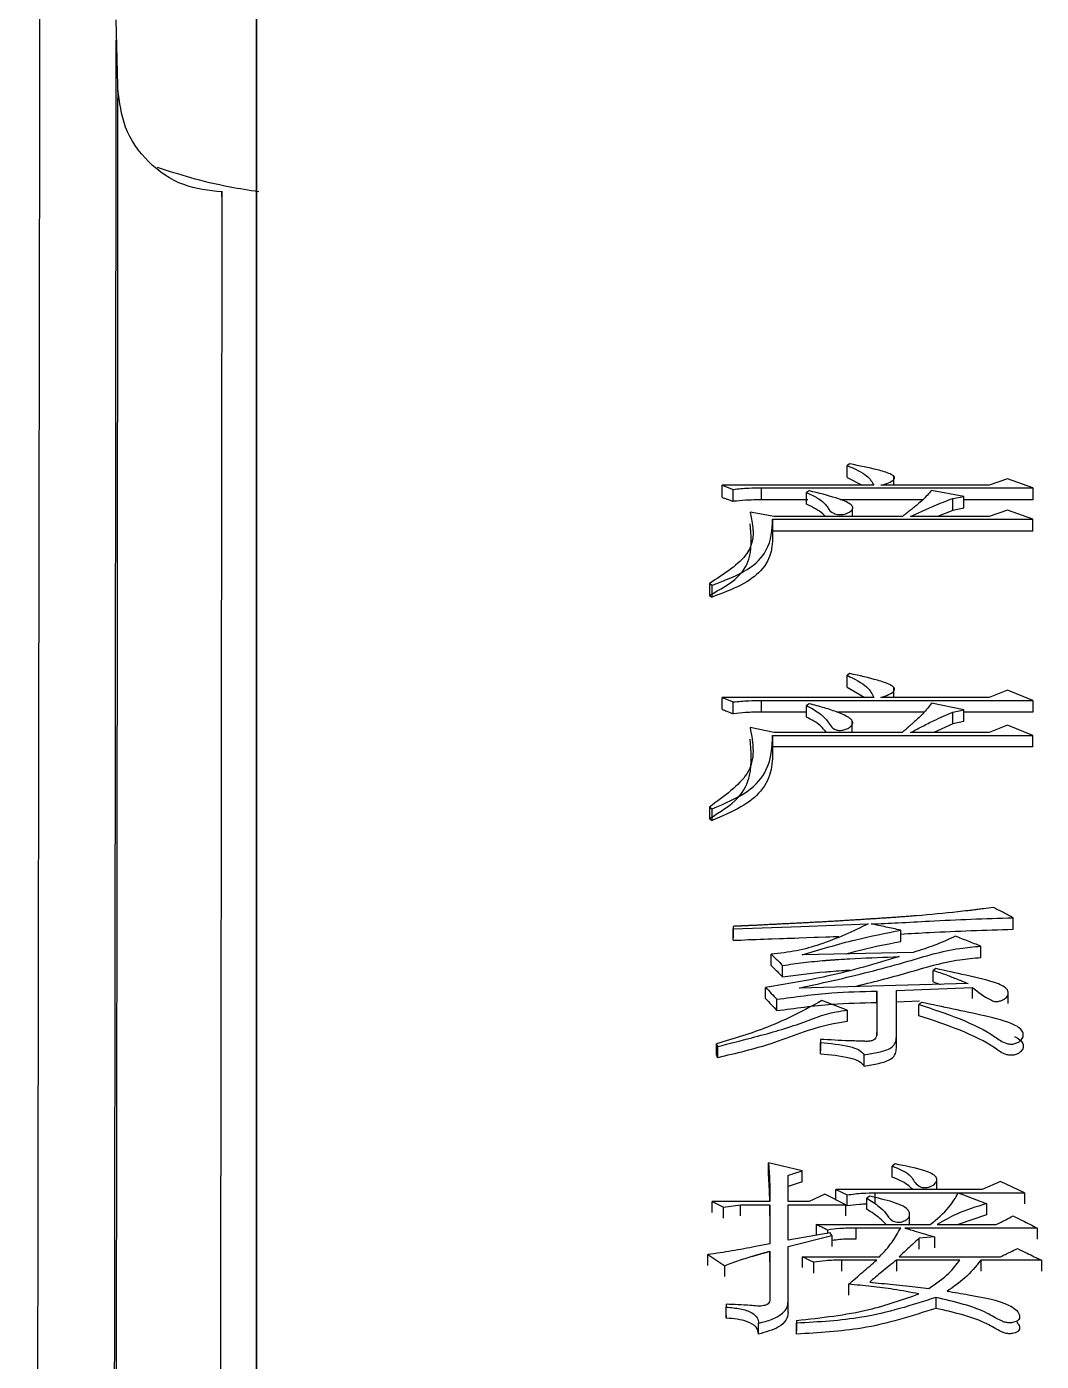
# Model space of a CAD drawing. Header units: millimetres. Extents: x 2063 to 4500, y 825 to 2548.
# Drawn here: x 2671.84 to 2679.64, y 2309.66 to 2319.92 of the extents above; entities that cross this region are included whole.
import ezdxf

# ---------------------------------------------------------------- set-up
doc = ezdxf.new("R2010")
doc.units = ezdxf.units.MM

msp = doc.modelspace()

# ---------------------------------------------------------------- linework, layer by layer
at = {"color": 7, "linetype": 'Continuous', "lineweight": 25}
for p, q in [((2672.54, 2319.367), (2672.525, 2319.973)), ((2678.168, 2316.558), (2678.147, 2316.547)), ((2678.147, 2316.454), (2678.147, 2316.547)), ((2678.147, 2316.454), (2678.261, 2316.394)), ((2678.505, 2316.394), (2678.505, 2316.464)), ((2679.38, 2316.444), (2679.239, 2316.394)), ((2679.575, 2316.374), (2679.38, 2316.444)), ((2677.184, 2316.302), (2677.184, 2316.394)), ((2677.184, 2316.394), (2677.271, 2316.363)), ((2678.352, 2316.394), (2677.184, 2316.394)), ((2677.271, 2316.271), (2677.271, 2316.363)), ((2677.487, 2316.282), (2677.487, 2316.374)), ((2677.487, 2316.374), (2679.575, 2316.374)), ((2677.833, 2316.248), (2677.833, 2316.34)), ((2679.239, 2316.394), (2678.406, 2316.394)), ((2679.045, 2316.309), (2678.796, 2316.355)), ((2678.958, 2316.293), (2679.045, 2316.309)), ((2679.045, 2316.217), (2679.045, 2316.309)), ((2679.575, 2316.374), (2679.575, 2316.282)), ((2677.844, 2316.282), (2677.487, 2316.282)), ((2678.728, 2316.282), (2678.094, 2316.282)), ((2678.187, 2316.226), (2678.187, 2316.231)), ((2678.187, 2316.153), (2678.187, 2316.212)), ((2678.958, 2316.201), (2678.958, 2316.293)), ((2679.045, 2316.217), (2678.958, 2316.201)), ((2679.575, 2316.282), (2679.045, 2316.282)), ((2679.38, 2316.204), (2679.239, 2316.153)), ((2679.575, 2316.133), (2679.38, 2316.204)), ((2677.584, 2316.153), (2677.4, 2316.188)), ((2677.573, 2316.133), (2677.573, 2316.042)), ((2677.573, 2316.133), (2679.575, 2316.133)), ((2678.569, 2316.153), (2677.584, 2316.153)), ((2679.239, 2316.153), (2678.634, 2316.153)), ((2678.958, 2316.201), (2678.84, 2316.153)), ((2679.575, 2316.042), (2679.575, 2316.133)), ((2679.575, 2316.042), (2677.573, 2316.042)), ((2677.087, 2315.638), (2677.087, 2315.547)), ((2677.087, 2315.638), (2677.108, 2315.626)), ((2677.108, 2315.535), (2677.108, 2315.626)), ((2677.087, 2315.547), (2677.108, 2315.535)), ((2678.168, 2314.946), (2678.147, 2314.933)), ((2678.147, 2314.843), (2678.147, 2314.933)), ((2678.147, 2314.843), (2678.283, 2314.762)), ((2678.505, 2314.762), (2678.505, 2314.84)), ((2679.38, 2314.818), (2679.239, 2314.762)), ((2679.575, 2314.74), (2679.38, 2314.818)), ((2677.184, 2314.672), (2677.184, 2314.762)), ((2677.184, 2314.762), (2677.271, 2314.728)), ((2678.352, 2314.762), (2677.184, 2314.762)), ((2677.271, 2314.638), (2677.271, 2314.728)), ((2677.487, 2314.651), (2677.487, 2314.74)), ((2677.487, 2314.74), (2679.575, 2314.74)), ((2677.855, 2314.715), (2677.833, 2314.702)), ((2679.239, 2314.762), (2678.406, 2314.762)), ((2679.045, 2314.667), (2678.796, 2314.719)), ((2678.958, 2314.65), (2679.045, 2314.667)), ((2679.045, 2314.577), (2679.045, 2314.667)), ((2679.575, 2314.74), (2679.575, 2314.651)), ((2677.833, 2314.651), (2677.487, 2314.651)), ((2678.739, 2314.651), (2678.066, 2314.651)), ((2678.186, 2314.493), (2678.186, 2314.584)), ((2678.958, 2314.56), (2678.812, 2314.493)), ((2678.958, 2314.56), (2678.958, 2314.65)), ((2679.045, 2314.577), (2678.958, 2314.56)), ((2679.575, 2314.651), (2679.045, 2314.651)), ((2677.584, 2314.493), (2677.4, 2314.532)), ((2677.573, 2314.471), (2677.573, 2314.382)), ((2677.573, 2314.471), (2679.575, 2314.471)), ((2678.569, 2314.493), (2677.584, 2314.493)), ((2679.239, 2314.493), (2678.634, 2314.493)), ((2679.38, 2314.55), (2679.239, 2314.493)), ((2679.575, 2314.471), (2679.38, 2314.55)), ((2679.575, 2314.382), (2679.575, 2314.471)), ((2679.575, 2314.382), (2677.573, 2314.382)), ((2677.087, 2313.92), (2677.087, 2313.832)), ((2677.087, 2313.92), (2677.108, 2313.907)), ((2677.108, 2313.818), (2677.108, 2313.907)), ((2677.087, 2313.832), (2677.108, 2313.818)), ((2679.423, 2312.981), (2679.423, 2313.069)), ((2677.271, 2313.003), (2677.271, 2312.915)), ((2677.271, 2312.896), (2677.271, 2312.984)), ((2678.558, 2312.887), (2678.558, 2312.974)), ((2677.271, 2312.896), (2677.271, 2312.915)), ((2679.174, 2312.763), (2679.174, 2312.851)), ((2677.563, 2312.701), (2677.563, 2312.789)), ((2678.655, 2312.803), (2677.801, 2312.784)), ((2677.649, 2312.615), (2677.649, 2312.703)), ((2678.807, 2312.577), (2678.807, 2312.664)), ((2677.519, 2312.447), (2677.519, 2312.534)), ((2678.525, 2312.51), (2679.11, 2312.534)), ((2678.525, 2312.153), (2678.525, 2312.51)), ((2678.807, 2312.577), (2678.865, 2312.557)), ((2677.606, 2312.355), (2677.606, 2312.442)), ((2678.147, 2312.359), (2677.952, 2312.432)), ((2678.374, 2312.505), (2678.374, 2312.207)), ((2678.374, 2312.418), (2678.374, 2312.164)), ((2678.525, 2312.423), (2678.703, 2312.43)), ((2678.72, 2312.418), (2678.698, 2312.403)), ((2679.385, 2312.484), (2679.385, 2312.498)), ((2679.385, 2312.411), (2679.385, 2312.481)), ((2678.147, 2312.359), (2678.147, 2312.272)), ((2678.698, 2312.316), (2678.698, 2312.403)), ((2677.141, 2312.013), (2677.141, 2312.099)), ((2677.941, 2312.134), (2677.941, 2312.047)), ((2677.941, 2312.023), (2677.941, 2312.109)), ((2678.525, 2312.067), (2678.525, 2312.153)), ((2677.941, 2312.023), (2677.941, 2312.047)), ((2678.277, 2311.929), (2678.277, 2312.015)), ((2677.801, 2311.124), (2677.541, 2311.186)), ((2677.541, 2311.101), (2677.541, 2311.186)), ((2678.515, 2311.176), (2678.493, 2311.16)), ((2677.692, 2310.887), (2677.692, 2311.088)), ((2677.801, 2311.039), (2677.801, 2311.124)), ((2678.493, 2311.075), (2678.493, 2311.16)), ((2677.801, 2311.039), (2677.692, 2311.003)), ((2678.06, 2310.899), (2678.06, 2310.98)), ((2678.06, 2310.98), (2678.147, 2310.938)), ((2679.185, 2310.98), (2678.06, 2310.98)), ((2678.836, 2310.98), (2678.836, 2311.062)), ((2679.326, 2311.042), (2679.185, 2310.98)), ((2679.51, 2310.954), (2679.326, 2311.042)), ((2677.108, 2310.887), (2677.195, 2310.845)), ((2677.552, 2310.887), (2677.108, 2310.887)), ((2677.855, 2310.887), (2677.692, 2310.887)), ((2677.974, 2310.944), (2677.855, 2310.887)), ((2678.136, 2310.861), (2677.974, 2310.944)), ((2678.147, 2310.854), (2678.147, 2310.938)), ((2678.298, 2310.828), (2678.298, 2310.913)), ((2678.363, 2310.869), (2678.363, 2310.954)), ((2678.363, 2310.954), (2679.51, 2310.954)), ((2679.218, 2310.871), (2679.218, 2310.786)), ((2679.51, 2310.954), (2679.51, 2310.869)), ((2677.195, 2310.845), (2677.325, 2310.861)), ((2677.195, 2310.76), (2677.195, 2310.845)), ((2677.325, 2310.861), (2677.552, 2310.861)), ((2677.325, 2310.776), (2677.325, 2310.861)), ((2677.552, 2310.861), (2677.552, 2310.563)), ((2677.552, 2310.776), (2677.552, 2310.861)), ((2677.692, 2310.861), (2678.136, 2310.861)), ((2677.692, 2310.589), (2677.692, 2310.861)), ((2678.136, 2310.776), (2678.136, 2310.861)), ((2678.625, 2310.717), (2678.625, 2310.802)), ((2679.218, 2310.786), (2679, 2310.71)), ((2677.909, 2310.71), (2678.785, 2310.71)), ((2677.909, 2310.71), (2677.909, 2310.628)), ((2677.995, 2310.668), (2677.995, 2310.643)), ((2678.558, 2310.683), (2678.212, 2310.683)), ((2678.212, 2310.683), (2678.212, 2310.599)), ((2679.607, 2310.683), (2678.59, 2310.683)), ((2678.839, 2310.71), (2679.293, 2310.71)), ((2679.607, 2310.683), (2679.607, 2310.599)), ((2678.017, 2310.647), (2677.692, 2310.589)), ((2677.692, 2310.542), (2678.028, 2310.626)), ((2678.028, 2310.626), (2678.017, 2310.647)), ((2678.028, 2310.626), (2678.028, 2310.542)), ((2678.699, 2310.521), (2678.699, 2310.605)), ((2678.817, 2310.615), (2678.817, 2310.531)), ((2677.076, 2310.479), (2677.206, 2310.394)), ((2677.076, 2310.395), (2677.076, 2310.479)), ((2677.552, 2310.505), (2677.552, 2310.145)), ((2677.552, 2310.421), (2677.552, 2310.505)), ((2677.692, 2310.118), (2677.692, 2310.542)), ((2677.801, 2310.463), (2678.396, 2310.463)), ((2677.801, 2310.463), (2677.801, 2310.379)), ((2678.547, 2310.463), (2679.326, 2310.463)), ((2677.206, 2310.31), (2677.206, 2310.394)), ((2677.887, 2310.421), (2677.887, 2310.337)), ((2678.374, 2310.437), (2678.104, 2310.437)), ((2678.104, 2310.437), (2678.104, 2310.352)), ((2679.012, 2310.437), (2678.525, 2310.437)), ((2678.525, 2310.437), (2678.525, 2310.352)), ((2679.64, 2310.437), (2679.174, 2310.437)), ((2679.174, 2310.437), (2679.174, 2310.352)), ((2679.64, 2310.437), (2679.64, 2310.352)), ((2678.158, 2310.251), (2678.158, 2310.167)), ((2678.828, 2310.15), (2678.828, 2310.066)), ((2677.217, 2310.097), (2677.217, 2310.075)), ((2677.217, 2310.097), (2677.217, 2310.075)), ((2677.217, 2309.992), (2677.217, 2310.075)), ((2677.692, 2310.034), (2677.692, 2310.118)), ((2677.465, 2309.868), (2677.465, 2309.952)), ((2677.757, 2309.973), (2677.757, 2309.952)), ((2677.757, 2309.973), (2677.757, 2309.89)), ((2677.757, 2309.868), (2677.757, 2309.952))]:
    msp.add_line(p, q, dxfattribs=at)
at = {"color": 7, "linetype": 'Continuous', "lineweight": 25, "flags": 128}
for points in [[(2677.855, 2316.351), (2677.849, 2316.348), (2677.841, 2316.344), (2677.833, 2316.34)], [(2677.833, 2314.612), (2677.833, 2314.645), (2677.833, 2314.673), (2677.833, 2314.702)], [(2677.271, 2312.984), (2677.79, 2313.003), (2678.309, 2313.022)], [(2677.271, 2312.896), (2677.33, 2312.898), (2677.36, 2312.899), (2677.389, 2312.901), (2677.419, 2312.902), (2677.448, 2312.903), (2677.478, 2312.904), (2677.508, 2312.905), (2677.537, 2312.906), (2677.567, 2312.907), (2677.626, 2312.909), (2677.656, 2312.91), (2677.686, 2312.911), (2677.715, 2312.912), (2677.745, 2312.913), (2677.774, 2312.915), (2677.893, 2312.919), (2677.923, 2312.92), (2677.982, 2312.922), (2678.012, 2312.923), (2678.041, 2312.924), (2678.071, 2312.925), (2678.083, 2312.926)], [(2678.828, 2312.679), (2678.817, 2312.671), (2678.807, 2312.664)], [(2679.077, 2312.563), (2678.428, 2312.546), (2677.779, 2312.529)], [(2678.374, 2312.418), (2678.374, 2312.447), (2678.374, 2312.476), (2678.374, 2312.505)], [(2677.152, 2311.993), (2677.152, 2312.029), (2677.152, 2312.054), (2677.152, 2312.079)], [(2677.108, 2310.802), (2677.108, 2310.823), (2677.108, 2310.844), (2677.108, 2310.887)], [(2678.32, 2310.928), (2678.309, 2310.92), (2678.298, 2310.913)], [(2678.817, 2310.615), (2678.758, 2310.61), (2678.699, 2310.605)]]:
    msp.add_lwpolyline(points, dxfattribs=at)
at = {"color": 7, "linetype": 'Continuous', "lineweight": 25}
for points, knots in [([(2673.605, 2321.538), (2673.605, 2321.434), (2673.605, 2320.913), (2673.605, 2319.546), (2673.605, 2317.386), (2673.605, 2314.768), (2673.605, 2312.306), (2673.605, 2308.798), (2673.605, 2305.655), (2673.605, 2301.34), (2673.606, 2296.653), (2673.606, 2291.52), (2673.606, 2286.097), (2673.606, 2281.538), (2673.606, 2275.616), (2673.606, 2270.71), (2673.606, 2264.031), (2673.606, 2259.738), (2673.606, 2256.737)], [0, 0, 0, 0, 0.020124, 0.100733, 0.181328, 0.221587, 0.302184, 0.342442, 0.423039, 0.463298, 0.543894, 0.624491, 0.664749, 0.745346, 0.785604, 0.8662, 0.906458, 1, 1, 1, 1]), ([(2673.606, 2290.448), (2673.606, 2291.633), (2673.606, 2293.886), (2673.606, 2297.927), (2673.605, 2301.634), (2673.605, 2305.869), (2673.605, 2308.943), (2673.605, 2312.355), (2673.605, 2315.332), (2673.605, 2317.676), (2673.605, 2319.616), (2673.605, 2320.35), (2673.605, 2320.847)], [0, 0, 0, 0, 0.072858, 0.13859, 0.270184, 0.335916, 0.467513, 0.533245, 0.664841, 0.796434, 0.862166, 1, 1, 1, 1]), ([(2671.936, 2320.59), (2671.937, 2320.618), (2671.937, 2320.707), (2671.936, 2319.72), (2671.933, 2317.708), (2671.928, 2314.645), (2671.923, 2311.257), (2671.918, 2307.919), (2671.913, 2304.85), (2671.907, 2301.206), (2671.901, 2296.935), (2671.894, 2292.29), (2671.886, 2287.343), (2671.878, 2282.173), (2671.869, 2276.488), (2671.859, 2270.291), (2671.848, 2263.607), (2671.841, 2258.917), (2671.837, 2256.523)], [0, 0, 0, 0, 0.039342, 0.122943, 0.206183, 0.289063, 0.371582, 0.416612, 0.465601, 0.518547, 0.575452, 0.636313, 0.690059, 0.746552, 0.805793, 0.867782, 0.932518, 1, 1, 1, 1]), ([(2672.442, 2256.387), (2672.446, 2259.686), (2672.455, 2266.285), (2672.468, 2275.715), (2672.48, 2284.595), (2672.491, 2292.753), (2672.501, 2300.053), (2672.509, 2306.371), (2672.516, 2311.593), (2672.521, 2315.65), (2672.524, 2318.398), (2672.526, 2319.844), (2672.525, 2319.821), (2672.525, 2319.812)], [0, 0, 0, 0, 0.094309, 0.188619, 0.282928, 0.377238, 0.471547, 0.565857, 0.660166, 0.754475, 0.848785, 0.943094, 1, 1, 1, 1]), ([(2673.337, 2318.65), (2673.237, 2318.661), (2673.03, 2318.684), (2672.762, 2318.867), (2672.576, 2319.134), (2672.551, 2319.34), (2672.539, 2319.439)], [0, 0, 0, 0, 0.2413, 0.50044, 0.759328, 1, 1, 1, 1]), ([(2672.456, 2256.338), (2672.459, 2258.724), (2672.466, 2263.431), (2672.475, 2270.18), (2672.483, 2276.522), (2672.491, 2282.418), (2672.499, 2287.848), (2672.507, 2293.581), (2672.514, 2299.35), (2672.521, 2304.83), (2672.527, 2309.297), (2672.532, 2312.82), (2672.535, 2315.482), (2672.537, 2317.385), (2672.538, 2318.604), (2672.539, 2319.321), (2672.539, 2319.352), (2672.539, 2319.367)], [0, 0, 0, 0, 0.06854, 0.13522, 0.200041, 0.263001, 0.324101, 0.38334, 0.468684, 0.549845, 0.626823, 0.699617, 0.768227, 0.832652, 0.892892, 0.948946, 1, 1, 1, 1]), ([(2673.621, 2318.65), (2673.546, 2318.662), (2673.225, 2318.713), (2673.008, 2318.784), (2672.842, 2318.838)], [0, 0, 0, 0, 0.233143, 1, 1, 1, 1]), ([(2673.337, 2318.613), (2673.337, 2318.625), (2673.337, 2318.737), (2673.337, 2318.384), (2673.337, 2317.814), (2673.336, 2317.268), (2673.335, 2316.594), (2673.334, 2315.785), (2673.333, 2314.846), (2673.332, 2313.774), (2673.33, 2312.064), (2673.326, 2309.378), (2673.321, 2305.229), (2673.315, 2300.012), (2673.307, 2294.405), (2673.3, 2288.728), (2673.292, 2283.261), (2673.284, 2277.248), (2673.275, 2270.701), (2673.265, 2263.658), (2673.258, 2258.715), (2673.255, 2256.201)], [0, 0, 0, 0, 0.008365, 0.077995, 0.107986, 0.138061, 0.168221, 0.198465, 0.228793, 0.259205, 0.289702, 0.358895, 0.433683, 0.514064, 0.600037, 0.66048, 0.723411, 0.788828, 0.856732, 0.927123, 1, 1, 1, 1]), ([(2678.147, 2316.547), (2678.204, 2316.521), (2678.305, 2316.477), (2678.338, 2316.419), (2678.352, 2316.394)], [0, 0, 0, 0, 0.565391, 1, 1, 1, 1]), ([(2678.406, 2316.394), (2678.427, 2316.4), (2678.466, 2316.412), (2678.503, 2316.432), (2678.512, 2316.45), (2678.507, 2316.465), (2678.465, 2316.489), (2678.351, 2316.523), (2678.241, 2316.544), (2678.168, 2316.558)], [0, 0, 0, 0, 0.120783, 0.237942, 0.284243, 0.33082, 0.424981, 0.62081, 1, 1, 1, 1]), ([(2677.271, 2316.363), (2677.31, 2316.367), (2677.381, 2316.374), (2677.455, 2316.374), (2677.487, 2316.374)], [0, 0, 0, 0, 0.558835, 1, 1, 1, 1]), ([(2677.833, 2316.34), (2677.862, 2316.326), (2677.926, 2316.295), (2677.995, 2316.24), (2678.009, 2316.191), (2678.061, 2316.172), (2678.083, 2316.169), (2678.106, 2316.168), (2678.129, 2316.172), (2678.155, 2316.182), (2678.176, 2316.197), (2678.192, 2316.215), (2678.188, 2316.235), (2678.151, 2316.265), (2678.037, 2316.307), (2677.927, 2316.334), (2677.855, 2316.351), (2677.855, 2316.351)], [0, 0, 0, 0, 0.117809, 0.254848, 0.391031, 0.410857, 0.430654, 0.450876, 0.468611, 0.491916, 0.540003, 0.576761, 0.613939, 0.66464, 0.78945, 0.997759, 1, 1, 1, 1]), ([(2678.796, 2316.355), (2678.775, 2316.331), (2678.743, 2316.294), (2678.699, 2316.257), (2678.682, 2316.242), (2678.675, 2316.236), (2678.667, 2316.231), (2678.661, 2316.225), (2678.657, 2316.222), (2678.653, 2316.219), (2678.649, 2316.216), (2678.646, 2316.213), (2678.642, 2316.21), (2678.637, 2316.206), (2678.634, 2316.204), (2678.63, 2316.201), (2678.626, 2316.198), (2678.623, 2316.195), (2678.618, 2316.191), (2678.614, 2316.188), (2678.61, 2316.185), (2678.606, 2316.182), (2678.602, 2316.179), (2678.598, 2316.176), (2678.595, 2316.173), (2678.59, 2316.169), (2678.586, 2316.166), (2678.581, 2316.163), (2678.578, 2316.16), (2678.573, 2316.156), (2678.57, 2316.154), (2678.569, 2316.153)], [0, 0, 0, 0, 0.353012, 0.528911, 0.550896, 0.572881, 0.61685, 0.638835, 0.649827, 0.671812, 0.682805, 0.693797, 0.715782, 0.726774, 0.748759, 0.759751, 0.770744, 0.792728, 0.803721, 0.825705, 0.836698, 0.858683, 0.869675, 0.880667, 0.902652, 0.913644, 0.935629, 0.946622, 0.968606, 0.979599, 1, 1, 1, 1]), ([(2677.184, 2316.302), (2677.196, 2316.297), (2677.217, 2316.29), (2677.246, 2316.28), (2677.262, 2316.274), (2677.271, 2316.271)], [0, 0, 0, 0, 0.4286101, 0.7143044, 1, 1, 1, 1]), ([(2677.487, 2316.282), (2677.446, 2316.282), (2677.373, 2316.281), (2677.302, 2316.274), (2677.271, 2316.271)], [0, 0, 0, 0, 0.561086, 1, 1, 1, 1]), ([(2677.979, 2316.153), (2677.976, 2316.157), (2677.95, 2316.188), (2677.894, 2316.22), (2677.84, 2316.245), (2677.833, 2316.248)], [0, 0, 0, 0, 0.110635, 0.886447, 1, 1, 1, 1]), ([(2678.634, 2316.153), (2678.663, 2316.167), (2678.723, 2316.195), (2678.829, 2316.243), (2678.91, 2316.275), (2678.958, 2316.293)], [0, 0, 0, 0, 0.28957, 0.579171, 1, 1, 1, 1]), ([(2677.4, 2316.188), (2677.423, 2316.079), (2677.464, 2315.883), (2677.202, 2315.713), (2677.087, 2315.638)], [0, 0, 0, 0, 0.55707, 1, 1, 1, 1]), ([(2677.108, 2315.626), (2677.207, 2315.664), (2677.401, 2315.738), (2677.564, 2315.921), (2677.57, 2316.053), (2677.573, 2316.133)], [0, 0, 0, 0, 0.287817, 0.565935, 1, 1, 1, 1]), ([(2677.087, 2315.547), (2677.168, 2315.593), (2677.33, 2315.683), (2677.422, 2315.878), (2677.408, 2316.014), (2677.4, 2316.097)], [0, 0, 0, 0, 0.284866, 0.563033, 1, 1, 1, 1]), ([(2677.573, 2316.042), (2677.573, 2315.937), (2677.572, 2315.79), (2677.339, 2315.622), (2677.186, 2315.564), (2677.108, 2315.535)], [0, 0, 0, 0, 0.551532, 0.772844, 1, 1, 1, 1]), ([(2678.147, 2314.933), (2678.204, 2314.905), (2678.305, 2314.855), (2678.338, 2314.79), (2678.352, 2314.762)], [0, 0, 0, 0, 0.565391, 1, 1, 1, 1]), ([(2678.406, 2314.762), (2678.427, 2314.769), (2678.466, 2314.783), (2678.503, 2314.805), (2678.512, 2314.824), (2678.507, 2314.842), (2678.465, 2314.869), (2678.351, 2314.906), (2678.241, 2314.93), (2678.168, 2314.946)], [0, 0, 0, 0, 0.120818, 0.238007, 0.284295, 0.33086, 0.424999, 0.620775, 1, 1, 1, 1]), ([(2677.184, 2314.672), (2677.196, 2314.667), (2677.217, 2314.659), (2677.246, 2314.648), (2677.262, 2314.641), (2677.271, 2314.638)], [0, 0, 0, 0, 0.42861, 0.714304, 1, 1, 1, 1]), ([(2677.271, 2314.728), (2677.31, 2314.732), (2677.381, 2314.739), (2677.455, 2314.74), (2677.487, 2314.74)], [0, 0, 0, 0, 0.558835, 1, 1, 1, 1]), ([(2677.833, 2314.702), (2677.872, 2314.68), (2677.941, 2314.642), (2677.996, 2314.583), (2678.019, 2314.54), (2678.048, 2314.519), (2678.068, 2314.512), (2678.082, 2314.509), (2678.098, 2314.509), (2678.119, 2314.513), (2678.148, 2314.522), (2678.176, 2314.539), (2678.19, 2314.561), (2678.19, 2314.583), (2678.155, 2314.614), (2678.08, 2314.648), (2677.972, 2314.684), (2677.894, 2314.704), (2677.855, 2314.715)], [0, 0, 0, 0, 0.156027, 0.282026, 0.363634, 0.404884, 0.41922, 0.430594, 0.442017, 0.458331, 0.488158, 0.530974, 0.573109, 0.616801, 0.655305, 0.770242, 0.882988, 1, 1, 1, 1]), ([(2678.796, 2314.719), (2678.775, 2314.691), (2678.743, 2314.65), (2678.699, 2314.609), (2678.682, 2314.593), (2678.675, 2314.586), (2678.667, 2314.58), (2678.661, 2314.574), (2678.657, 2314.57), (2678.653, 2314.567), (2678.649, 2314.563), (2678.646, 2314.56), (2678.642, 2314.557), (2678.637, 2314.553), (2678.634, 2314.55), (2678.63, 2314.546), (2678.626, 2314.543), (2678.623, 2314.54), (2678.618, 2314.536), (2678.614, 2314.533), (2678.61, 2314.528), (2678.606, 2314.525), (2678.602, 2314.522), (2678.598, 2314.519), (2678.595, 2314.516), (2678.59, 2314.511), (2678.586, 2314.508), (2678.581, 2314.504), (2678.578, 2314.501), (2678.573, 2314.497), (2678.57, 2314.495), (2678.569, 2314.493)], [0, 0, 0, 0, 0.353012, 0.528911, 0.550896, 0.572881, 0.61685, 0.638835, 0.649827, 0.671812, 0.682805, 0.693797, 0.715782, 0.726774, 0.748759, 0.759751, 0.770744, 0.792728, 0.803721, 0.825706, 0.836698, 0.858683, 0.869675, 0.880667, 0.902652, 0.913645, 0.935629, 0.946622, 0.968606, 0.979599, 1, 1, 1, 1]), ([(2677.487, 2314.651), (2677.446, 2314.65), (2677.373, 2314.649), (2677.302, 2314.641), (2677.271, 2314.638)], [0, 0, 0, 0, 0.5610854, 1, 1, 1, 1]), ([(2677.987, 2314.493), (2677.973, 2314.511), (2677.94, 2314.555), (2677.873, 2314.591), (2677.833, 2314.612)], [0, 0, 0, 0, 0.408631, 1, 1, 1, 1]), ([(2678.634, 2314.493), (2678.664, 2314.509), (2678.723, 2314.54), (2678.829, 2314.594), (2678.91, 2314.629), (2678.958, 2314.65)], [0, 0, 0, 0, 0.28957, 0.579171, 1, 1, 1, 1]), ([(2677.4, 2314.532), (2677.423, 2314.411), (2677.464, 2314.192), (2677.202, 2314.004), (2677.087, 2313.92)], [0, 0, 0, 0, 0.55707, 1, 1, 1, 1]), ([(2677.108, 2313.907), (2677.207, 2313.949), (2677.401, 2314.031), (2677.564, 2314.234), (2677.57, 2314.382), (2677.573, 2314.471)], [0, 0, 0, 0, 0.287817, 0.565935, 1, 1, 1, 1]), ([(2677.087, 2313.832), (2677.168, 2313.882), (2677.33, 2313.982), (2677.422, 2314.199), (2677.408, 2314.35), (2677.4, 2314.443)], [0, 0, 0, 0, 0.284866, 0.563033, 1, 1, 1, 1]), ([(2677.573, 2314.382), (2677.573, 2314.265), (2677.572, 2314.102), (2677.339, 2313.915), (2677.186, 2313.851), (2677.108, 2313.818)], [0, 0, 0, 0, 0.551532, 0.772844, 1, 1, 1, 1]), ([(2679.272, 2313.149), (2679.246, 2313.145), (2679.207, 2313.14), (2679.161, 2313.134), (2679.129, 2313.13), (2679.103, 2313.127), (2679.057, 2313.121), (2678.919, 2313.105), (2678.773, 2313.092), (2678.64, 2313.081), (2678.6, 2313.078), (2678.567, 2313.076), (2678.533, 2313.073), (2678.507, 2313.071), (2678.473, 2313.069), (2678.447, 2313.067), (2678.413, 2313.065), (2678.387, 2313.063), (2678.353, 2313.061), (2678.32, 2313.059), (2678.286, 2313.057), (2678.253, 2313.054), (2678.226, 2313.053), (2678.193, 2313.051), (2678.166, 2313.049), (2678.133, 2313.047), (2678.099, 2313.045), (2678.066, 2313.043), (2678.032, 2313.041), (2678.005, 2313.04), (2677.972, 2313.038), (2677.945, 2313.036), (2677.912, 2313.035), (2677.878, 2313.033), (2677.845, 2313.031), (2677.811, 2313.029), (2677.784, 2313.028), (2677.751, 2313.026), (2677.724, 2313.025), (2677.69, 2313.023), (2677.664, 2313.022), (2677.64, 2313.021), (2677.623, 2313.02), (2677.607, 2313.019), (2677.59, 2313.018), (2677.573, 2313.017), (2677.56, 2313.017), (2677.543, 2313.016), (2677.529, 2313.015), (2677.513, 2313.014), (2677.496, 2313.013), (2677.479, 2313.013), (2677.462, 2313.012), (2677.449, 2313.011), (2677.432, 2313.01), (2677.419, 2313.01), (2677.405, 2313.009), (2677.395, 2313.009), (2677.385, 2313.008), (2677.377, 2313.008), (2677.368, 2313.007), (2677.36, 2313.007), (2677.352, 2313.007), (2677.343, 2313.006), (2677.337, 2313.006), (2677.328, 2313.005), (2677.321, 2313.005), (2677.313, 2313.005), (2677.305, 2313.004), (2677.296, 2313.004), (2677.288, 2313.004), (2677.28, 2313.003), (2677.274, 2313.003), (2677.271, 2313.003)], [0, 0, 0, 0, 0.039919, 0.059879, 0.069858, 0.089818, 0.099798, 0.139719, 0.299508, 0.319468, 0.339427, 0.359387, 0.369367, 0.389326, 0.399306, 0.419265, 0.429245, 0.449205, 0.459184, 0.479144, 0.499103, 0.509083, 0.529043, 0.539022, 0.558982, 0.568962, 0.588921, 0.608881, 0.61886, 0.63882, 0.648799, 0.668759, 0.678739, 0.698698, 0.718658, 0.728637, 0.748597, 0.758577, 0.778536, 0.788516, 0.808475, 0.818455, 0.823445, 0.833425, 0.843404, 0.848394, 0.858374, 0.863364, 0.873344, 0.878333, 0.888313, 0.898293, 0.903283, 0.913263, 0.918252, 0.928232, 0.933222, 0.938212, 0.943202, 0.948192, 0.950687, 0.955676, 0.960666, 0.963161, 0.968151, 0.970646, 0.975636, 0.978131, 0.983121, 0.988111, 0.990605, 0.995303, 1, 1, 1, 1]), ([(2679.423, 2313.069), (2679.398, 2313.082), (2679.348, 2313.109), (2679.297, 2313.135), (2679.272, 2313.149)], [0, 0, 0, 0, 0.5, 1, 1, 1, 1]), ([(2678.309, 2313.022), (2678.19, 2312.965), (2678.023, 2312.886), (2677.761, 2312.811), (2677.629, 2312.796), (2677.563, 2312.789)], [0, 0, 0, 0, 0.552374, 0.77511, 1, 1, 1, 1]), ([(2678.331, 2313.022), (2678.4, 2313.024), (2678.55, 2313.03), (2678.912, 2313.053), (2679.208, 2313.062), (2679.423, 2313.069)], [0, 0, 0, 0, 0.189811, 0.410522, 1, 1, 1, 1]), ([(2678.558, 2312.974), (2678.52, 2312.982), (2678.444, 2312.998), (2678.369, 2313.014), (2678.331, 2313.022)], [0, 0, 0, 0, 0.5, 1, 1, 1, 1]), ([(2677.271, 2313.003), (2677.271, 2313.001), (2677.271, 2312.997), (2677.271, 2312.992), (2677.271, 2312.988), (2677.271, 2312.985), (2677.271, 2312.984)], [0, 0, 0, 0, 0.34, 0.56, 0.78, 1, 1, 1, 1]), ([(2677.801, 2312.784), (2677.936, 2312.825), (2678.179, 2312.898), (2678.442, 2312.951), (2678.558, 2312.974)], [0, 0, 0, 0, 0.558985, 1, 1, 1, 1]), ([(2678.558, 2312.944), (2678.631, 2312.948), (2678.919, 2312.965), (2679.208, 2312.974), (2679.423, 2312.981)], [0, 0, 0, 0, 0.25589, 1, 1, 1, 1]), ([(2678.98, 2312.927), (2678.926, 2312.902), (2678.826, 2312.856), (2678.709, 2312.82), (2678.655, 2312.803)], [0, 0, 0, 0, 0.534115, 1, 1, 1, 1]), ([(2679.174, 2312.851), (2679.142, 2312.863), (2679.077, 2312.889), (2679.012, 2312.914), (2678.98, 2312.927)], [0, 0, 0, 0, 0.5, 1, 1, 1, 1]), ([(2677.779, 2312.529), (2677.879, 2312.551), (2678.164, 2312.613), (2678.57, 2312.717), (2678.918, 2312.828), (2679.12, 2312.846), (2679.174, 2312.851)], [0, 0, 0, 0, 0.2109888, 0.6039309, 0.8934821, 1, 1, 1, 1]), ([(2678.139, 2312.792), (2678.164, 2312.799), (2678.297, 2312.837), (2678.441, 2312.864), (2678.558, 2312.887)], [0, 0, 0, 0, 0.187191, 1, 1, 1, 1]), ([(2678.547, 2312.77), (2678.365, 2312.715), (2678.04, 2312.619), (2677.679, 2312.56), (2677.519, 2312.534)], [0, 0, 0, 0, 0.558287, 1, 1, 1, 1]), ([(2677.563, 2312.789), (2677.57, 2312.781), (2677.585, 2312.767), (2677.614, 2312.738), (2677.635, 2312.717), (2677.649, 2312.703)], [0, 0, 0, 0, 0.257188, 0.514375, 1, 1, 1, 1]), ([(2677.649, 2312.703), (2677.703, 2312.71), (2677.784, 2312.722), (2677.895, 2312.734), (2677.954, 2312.739), (2677.989, 2312.742), (2677.997, 2312.743), (2678.006, 2312.743), (2678.015, 2312.744), (2678.025, 2312.745), (2678.036, 2312.745), (2678.046, 2312.746), (2678.055, 2312.747), (2678.067, 2312.748), (2678.104, 2312.75), (2678.251, 2312.759), (2678.406, 2312.765), (2678.533, 2312.769), (2678.547, 2312.77)], [0, 0, 0, 0, 0.185843, 0.278745, 0.371654, 0.383266, 0.394877, 0.400683, 0.412294, 0.423905, 0.435517, 0.447128, 0.458739, 0.464545, 0.487768, 0.580663, 0.952366, 1, 1, 1, 1]), ([(2678.2, 2312.54), (2678.339, 2312.574), (2678.611, 2312.642), (2678.918, 2312.741), (2679.12, 2312.759), (2679.174, 2312.763)], [0, 0, 0, 0, 0.433536, 0.84808, 1, 1, 1, 1]), ([(2677.563, 2312.701), (2677.57, 2312.694), (2677.585, 2312.679), (2677.614, 2312.651), (2677.635, 2312.629), (2677.649, 2312.615)], [0, 0, 0, 0, 0.257457, 0.514914, 1, 1, 1, 1]), ([(2677.649, 2312.615), (2677.758, 2312.63), (2677.881, 2312.646), (2678.035, 2312.658), (2678.083, 2312.662), (2678.125, 2312.664), (2678.146, 2312.666), (2678.16, 2312.666), (2678.167, 2312.667)], [0, 0, 0, 0, 0.640516, 0.720423, 0.880251, 0.920204, 0.960157, 1, 1, 1, 1]), ([(2678.807, 2312.664), (2678.841, 2312.653), (2678.906, 2312.632), (2678.994, 2312.597), (2679.049, 2312.574), (2679.077, 2312.563)], [0, 0, 0, 0, 0.3670274, 0.6834212, 1, 1, 1, 1]), ([(2679.11, 2312.534), (2679.153, 2312.499), (2679.201, 2312.46), (2679.271, 2312.428), (2679.286, 2312.424), (2679.301, 2312.424), (2679.32, 2312.428), (2679.346, 2312.438), (2679.375, 2312.456), (2679.389, 2312.484), (2679.383, 2312.512), (2679.357, 2312.54), (2679.255, 2312.584), (2679.069, 2312.625), (2678.905, 2312.661), (2678.828, 2312.679)], [0, 0, 0, 0, 0.213502, 0.231462, 0.243028, 0.25469, 0.268683, 0.294821, 0.340397, 0.384399, 0.438731, 0.48193, 0.539954, 0.7829, 1, 1, 1, 1]), ([(2679.11, 2312.447), (2679.11, 2312.454), (2679.11, 2312.469), (2679.11, 2312.49), (2679.11, 2312.512), (2679.11, 2312.527), (2679.11, 2312.534)], [0, 0, 0, 0, 0.249999, 0.5, 0.75, 1, 1, 1, 1]), ([(2677.952, 2312.432), (2677.819, 2312.36), (2677.579, 2312.231), (2677.276, 2312.14), (2677.141, 2312.099)], [0, 0, 0, 0, 0.554583, 1, 1, 1, 1]), ([(2677.519, 2312.447), (2677.534, 2312.432), (2677.563, 2312.401), (2677.592, 2312.37), (2677.606, 2312.355)], [0, 0, 0, 0, 0.5, 1, 1, 1, 1]), ([(2677.606, 2312.442), (2677.746, 2312.461), (2677.998, 2312.496), (2678.259, 2312.502), (2678.374, 2312.505)], [0, 0, 0, 0, 0.5575045, 1, 1, 1, 1]), ([(2677.606, 2312.355), (2677.746, 2312.374), (2677.998, 2312.409), (2678.259, 2312.415), (2678.374, 2312.418)], [0, 0, 0, 0, 0.55749, 1, 1, 1, 1]), ([(2678.698, 2312.403), (2678.914, 2312.331), (2679.167, 2312.247), (2679.34, 2312.112), (2679.389, 2312.099), (2679.405, 2312.097), (2679.421, 2312.098), (2679.442, 2312.103), (2679.464, 2312.112), (2679.488, 2312.131), (2679.502, 2312.157), (2679.501, 2312.189), (2679.477, 2312.22), (2679.39, 2312.271), (2679.124, 2312.334), (2678.881, 2312.384), (2678.72, 2312.418)], [0, 0, 0, 0, 0.369973, 0.433396, 0.441379, 0.448953, 0.456564, 0.46449, 0.480827, 0.49655, 0.526966, 0.55702, 0.587567, 0.618801, 0.747888, 1, 1, 1, 1]), ([(2677.152, 2312.079), (2677.239, 2312.102), (2677.453, 2312.156), (2677.761, 2312.24), (2677.98, 2312.336), (2678.118, 2312.355), (2678.147, 2312.359)], [0, 0, 0, 0, 0.257127, 0.627551, 0.922763, 1, 1, 1, 1]), ([(2679.434, 2312.157), (2679.448, 2312.149), (2679.477, 2312.133), (2679.501, 2312.103), (2679.502, 2312.07), (2679.488, 2312.044), (2679.464, 2312.026), (2679.442, 2312.016), (2679.421, 2312.012), (2679.405, 2312.011), (2679.389, 2312.012), (2679.34, 2312.025), (2679.167, 2312.16), (2678.914, 2312.244), (2678.698, 2312.316)], [0, 0, 0, 0, 0.050469, 0.09981, 0.148348, 0.197475, 0.222877, 0.249282, 0.262097, 0.274404, 0.286651, 0.299558, 0.402046, 1, 1, 1, 1]), ([(2678.147, 2312.272), (2678.107, 2312.266), (2677.889, 2312.23), (2677.598, 2312.098), (2677.291, 2312.026), (2677.152, 2311.993)], [0, 0, 0, 0, 0.11022, 0.597884, 1, 1, 1, 1]), ([(2677.141, 2312.099), (2677.142, 2312.098), (2677.144, 2312.093), (2677.148, 2312.087), (2677.15, 2312.082), (2677.152, 2312.079)], [0, 0, 0, 0, 0.253292, 0.626617, 1, 1, 1, 1]), ([(2678.371, 2312.187), (2678.372, 2312.172), (2678.373, 2312.153), (2678.353, 2312.13), (2678.331, 2312.121), (2678.303, 2312.118), (2678.246, 2312.121), (2678.125, 2312.123), (2678.014, 2312.13), (2677.941, 2312.134)], [0, 0, 0, 0, 0.164101, 0.214047, 0.265056, 0.31784, 0.372519, 0.58801, 1, 1, 1, 1]), ([(2677.941, 2312.134), (2677.941, 2312.131), (2677.941, 2312.126), (2677.941, 2312.12), (2677.941, 2312.114), (2677.941, 2312.111), (2677.941, 2312.109)], [0, 0, 0, 0, 0.34, 0.56, 0.78, 1, 1, 1, 1]), ([(2677.941, 2312.109), (2678.018, 2312.103), (2678.124, 2312.094), (2678.243, 2312.056), (2678.266, 2312.029), (2678.277, 2312.015)], [0, 0, 0, 0, 0.572733, 0.791395, 1, 1, 1, 1]), ([(2678.277, 2312.015), (2678.314, 2312.021), (2678.388, 2312.034), (2678.486, 2312.062), (2678.522, 2312.11), (2678.524, 2312.139), (2678.525, 2312.153)], [0, 0, 0, 0, 0.292586, 0.576009, 0.788989, 1, 1, 1, 1]), ([(2677.152, 2311.993), (2677.151, 2311.995), (2677.149, 2311.998), (2677.145, 2312.005), (2677.143, 2312.01), (2677.141, 2312.013)], [0, 0, 0, 0, 0.253656, 0.507254, 1, 1, 1, 1]), ([(2677.941, 2312.023), (2678.018, 2312.016), (2678.124, 2312.007), (2678.243, 2311.97), (2678.266, 2311.942), (2678.277, 2311.929)], [0, 0, 0, 0, 0.5728883, 0.7915302, 1, 1, 1, 1]), ([(2678.277, 2311.929), (2678.314, 2311.935), (2678.388, 2311.947), (2678.486, 2311.976), (2678.522, 2312.024), (2678.524, 2312.053), (2678.525, 2312.067)], [0, 0, 0, 0, 0.292738, 0.576228, 0.789119, 1, 1, 1, 1]), ([(2677.541, 2311.186), (2677.541, 2311.184), (2677.542, 2311.18), (2677.542, 2311.174), (2677.542, 2311.169), (2677.543, 2311.164), (2677.543, 2311.159), (2677.543, 2311.155), (2677.544, 2311.151), (2677.544, 2311.146), (2677.545, 2311.14), (2677.545, 2311.135), (2677.545, 2311.131), (2677.546, 2311.127), (2677.546, 2311.122), (2677.546, 2311.118), (2677.547, 2311.114), (2677.547, 2311.109), (2677.547, 2311.103), (2677.547, 2311.098), (2677.548, 2311.094), (2677.548, 2311.09), (2677.548, 2311.085), (2677.549, 2311.08), (2677.549, 2311.075), (2677.549, 2311.071), (2677.549, 2311.066), (2677.549, 2311.061), (2677.55, 2311.056), (2677.55, 2311.052), (2677.55, 2311.048), (2677.55, 2311.043), (2677.55, 2311.038), (2677.55, 2311.033), (2677.551, 2311.029), (2677.551, 2311.024), (2677.551, 2311.019), (2677.551, 2311.015), (2677.551, 2311.01), (2677.551, 2311.006), (2677.551, 2311.001), (2677.551, 2310.996), (2677.551, 2310.991), (2677.551, 2310.986), (2677.551, 2310.982), (2677.552, 2310.977), (2677.552, 2310.972), (2677.552, 2310.967), (2677.552, 2310.963), (2677.552, 2310.959), (2677.552, 2310.954), (2677.552, 2310.949), (2677.552, 2310.944), (2677.552, 2310.94), (2677.552, 2310.935), (2677.552, 2310.93), (2677.552, 2310.926), (2677.552, 2310.921), (2677.552, 2310.916), (2677.552, 2310.912), (2677.552, 2310.907), (2677.552, 2310.902), (2677.552, 2310.897), (2677.552, 2310.892), (2677.552, 2310.889), (2677.552, 2310.887)], [0, 0, 0, 0, 0.019168, 0.038335, 0.057502, 0.07667, 0.086254, 0.105421, 0.115005, 0.134172, 0.15334, 0.172507, 0.182091, 0.201259, 0.210842, 0.23001, 0.239594, 0.258761, 0.277929, 0.297096, 0.30668, 0.325847, 0.335431, 0.354599, 0.373766, 0.38335, 0.402517, 0.421685, 0.431268, 0.450436, 0.46002, 0.479187, 0.498355, 0.507938, 0.527106, 0.546273, 0.555857, 0.575025, 0.584608, 0.603776, 0.622943, 0.632527, 0.651695, 0.670862, 0.680446, 0.699613, 0.718781, 0.728365, 0.747532, 0.757116, 0.776283, 0.795451, 0.805034, 0.824202, 0.843369, 0.852953, 0.872121, 0.881704, 0.900872, 0.920039, 0.929623, 0.948791, 0.967958, 0.977542, 1, 1, 1, 1]), ([(2678.493, 2311.16), (2678.549, 2311.137), (2678.648, 2311.096), (2678.666, 2311.024), (2678.71, 2311), (2678.723, 2310.995), (2678.739, 2310.994), (2678.761, 2310.995), (2678.787, 2311.001), (2678.817, 2311.017), (2678.838, 2311.043), (2678.836, 2311.077), (2678.797, 2311.104), (2678.694, 2311.142), (2678.594, 2311.161), (2678.515, 2311.176)], [0, 0, 0, 0, 0.207477, 0.366822, 0.383118, 0.39879, 0.41441, 0.430881, 0.46509, 0.497024, 0.558703, 0.619218, 0.681584, 0.746434, 1, 1, 1, 1]), ([(2677.552, 2310.887), (2677.552, 2310.889), (2677.551, 2310.922), (2677.549, 2310.994), (2677.544, 2311.062), (2677.541, 2311.101)], [0, 0, 0, 0, 0.03409, 0.462178, 1, 1, 1, 1]), ([(2677.692, 2311.088), (2677.707, 2311.093), (2677.732, 2311.101), (2677.768, 2311.113), (2677.79, 2311.121), (2677.801, 2311.124)], [0, 0, 0, 0, 0.39045, 0.695224, 1, 1, 1, 1]), ([(2678.651, 2310.979), (2678.638, 2310.992), (2678.6, 2311.03), (2678.536, 2311.057), (2678.493, 2311.075)], [0, 0, 0, 0, 0.3323126, 1, 1, 1, 1]), ([(2678.147, 2310.938), (2678.187, 2310.944), (2678.258, 2310.953), (2678.331, 2310.954), (2678.363, 2310.954)], [0, 0, 0, 0, 0.558836, 1, 1, 1, 1]), ([(2678.294, 2310.867), (2678.276, 2310.866), (2678.226, 2310.865), (2678.178, 2310.858), (2678.147, 2310.854)], [0, 0, 0, 0, 0.356584, 1, 1, 1, 1]), ([(2678.298, 2310.913), (2678.33, 2310.892), (2678.386, 2310.856), (2678.45, 2310.798), (2678.469, 2310.752), (2678.51, 2310.733), (2678.528, 2310.728), (2678.547, 2310.727), (2678.566, 2310.73), (2678.59, 2310.739), (2678.614, 2310.754), (2678.628, 2310.777), (2678.627, 2310.802), (2678.611, 2310.828), (2678.57, 2310.858), (2678.471, 2310.893), (2678.38, 2310.914), (2678.32, 2310.928)], [0, 0, 0, 0, 0.148754, 0.260728, 0.372296, 0.394322, 0.416456, 0.432197, 0.447933, 0.473769, 0.515229, 0.556405, 0.603707, 0.651901, 0.70837, 0.805731, 1, 1, 1, 1]), ([(2678.785, 2310.71), (2678.837, 2310.753), (2678.93, 2310.83), (2678.98, 2310.916), (2679.001, 2310.954)], [0, 0, 0, 0, 0.564258, 1, 1, 1, 1]), ([(2679.218, 2310.871), (2679.138, 2310.846), (2678.997, 2310.803), (2678.887, 2310.738), (2678.839, 2310.71)], [0, 0, 0, 0, 0.562196, 1, 1, 1, 1]), ([(2679.001, 2310.954), (2679.029, 2310.944), (2679.078, 2310.925), (2679.15, 2310.897), (2679.195, 2310.88), (2679.218, 2310.871)], [0, 0, 0, 0, 0.377948, 0.688974, 1, 1, 1, 1]), ([(2678.446, 2310.71), (2678.445, 2310.712), (2678.431, 2310.728), (2678.388, 2310.77), (2678.334, 2310.805), (2678.298, 2310.828)], [0, 0, 0, 0, 0.043567, 0.383967, 1, 1, 1, 1]), ([(2679.293, 2310.71), (2679.305, 2310.716), (2679.33, 2310.728), (2679.373, 2310.751), (2679.404, 2310.767), (2679.423, 2310.777)], [0, 0, 0, 0, 0.277776, 0.555554, 1, 1, 1, 1]), ([(2679.423, 2310.777), (2679.448, 2310.765), (2679.49, 2310.743), (2679.552, 2310.712), (2679.589, 2310.693), (2679.607, 2310.683)], [0, 0, 0, 0, 0.396526, 0.698263, 1, 1, 1, 1]), ([(2677.995, 2310.668), (2677.983, 2310.674), (2677.962, 2310.684), (2677.934, 2310.698), (2677.917, 2310.706), (2677.909, 2310.71)], [0, 0, 0, 0, 0.428361, 0.714181, 1, 1, 1, 1]), ([(2678.212, 2310.683), (2678.171, 2310.683), (2678.097, 2310.682), (2678.027, 2310.672), (2677.995, 2310.668)], [0, 0, 0, 0, 0.5610721, 1, 1, 1, 1]), ([(2678.396, 2310.463), (2678.413, 2310.481), (2678.447, 2310.518), (2678.506, 2310.591), (2678.537, 2310.647), (2678.558, 2310.683)], [0, 0, 0, 0, 0.2594794, 0.5190273, 1, 1, 1, 1]), ([(2678.59, 2310.683), (2678.62, 2310.675), (2678.672, 2310.659), (2678.748, 2310.636), (2678.794, 2310.622), (2678.817, 2310.615)], [0, 0, 0, 0, 0.387874, 0.693937, 1, 1, 1, 1]), ([(2677.552, 2310.563), (2677.515, 2310.556), (2677.419, 2310.536), (2677.261, 2310.506), (2677.138, 2310.488), (2677.076, 2310.479)], [0, 0, 0, 0, 0.234581, 0.616855, 1, 1, 1, 1]), ([(2678.212, 2310.599), (2678.171, 2310.599), (2678.108, 2310.598), (2678.048, 2310.59), (2678.028, 2310.587)], [0, 0, 0, 0, 0.66153, 1, 1, 1, 1]), ([(2678.699, 2310.605), (2678.682, 2310.589), (2678.648, 2310.558), (2678.598, 2310.511), (2678.564, 2310.479), (2678.547, 2310.463)], [0, 0, 0, 0, 0.331513, 0.665756, 1, 1, 1, 1]), ([(2677.206, 2310.394), (2677.243, 2310.409), (2677.299, 2310.43), (2677.368, 2310.452), (2677.403, 2310.463), (2677.419, 2310.467), (2677.428, 2310.47), (2677.433, 2310.471), (2677.439, 2310.473), (2677.444, 2310.475), (2677.451, 2310.477), (2677.456, 2310.478), (2677.461, 2310.479), (2677.466, 2310.481), (2677.471, 2310.482), (2677.477, 2310.484), (2677.482, 2310.486), (2677.488, 2310.487), (2677.493, 2310.489), (2677.5, 2310.491), (2677.505, 2310.492), (2677.511, 2310.494), (2677.516, 2310.495), (2677.523, 2310.497), (2677.528, 2310.498), (2677.534, 2310.5), (2677.539, 2310.502), (2677.545, 2310.503), (2677.549, 2310.504), (2677.552, 2310.505)], [0, 0, 0, 0, 0.340494, 0.510588, 0.595628, 0.638147, 0.648777, 0.670037, 0.680666, 0.701926, 0.712556, 0.733815, 0.744445, 0.755075, 0.776334, 0.786964, 0.808224, 0.818854, 0.840113, 0.850743, 0.872003, 0.882632, 0.903892, 0.914522, 0.935781, 0.946411, 0.967671, 0.9783, 1, 1, 1, 1]), ([(2677.887, 2310.421), (2677.875, 2310.427), (2677.854, 2310.437), (2677.825, 2310.451), (2677.809, 2310.459), (2677.801, 2310.463)], [0, 0, 0, 0, 0.428361, 0.714181, 1, 1, 1, 1]), ([(2679.326, 2310.463), (2679.338, 2310.469), (2679.363, 2310.481), (2679.407, 2310.502), (2679.437, 2310.517), (2679.456, 2310.526)], [0, 0, 0, 0, 0.2884326, 0.5768652, 1, 1, 1, 1]), ([(2679.456, 2310.526), (2679.481, 2310.514), (2679.524, 2310.493), (2679.585, 2310.463), (2679.621, 2310.445), (2679.64, 2310.437)], [0, 0, 0, 0, 0.407195, 0.703597, 1, 1, 1, 1]), ([(2678.104, 2310.437), (2678.062, 2310.436), (2677.989, 2310.435), (2677.918, 2310.425), (2677.887, 2310.421)], [0, 0, 0, 0, 0.561072, 1, 1, 1, 1]), ([(2678.158, 2310.251), (2678.194, 2310.282), (2678.248, 2310.329), (2678.32, 2310.391), (2678.356, 2310.421), (2678.374, 2310.437)], [0, 0, 0, 0, 0.503826, 0.751913, 1, 1, 1, 1]), ([(2678.525, 2310.437), (2678.506, 2310.421), (2678.468, 2310.391), (2678.399, 2310.335), (2678.35, 2310.293), (2678.32, 2310.267)], [0, 0, 0, 0, 0.273449, 0.546904, 1, 1, 1, 1]), ([(2678.774, 2310.219), (2678.83, 2310.257), (2678.928, 2310.324), (2678.987, 2310.402), (2679.012, 2310.437)], [0, 0, 0, 0, 0.563785, 1, 1, 1, 1]), ([(2679.174, 2310.437), (2679.137, 2310.389), (2679.069, 2310.304), (2678.962, 2310.23), (2678.915, 2310.198)], [0, 0, 0, 0, 0.556253, 1, 1, 1, 1]), ([(2678.698, 2310.177), (2678.634, 2310.189), (2678.514, 2310.212), (2678.332, 2310.236), (2678.216, 2310.246), (2678.158, 2310.251)], [0, 0, 0, 0, 0.368096, 0.683267, 1, 1, 1, 1]), ([(2678.32, 2310.267), (2678.38, 2310.261), (2678.474, 2310.252), (2678.597, 2310.239), (2678.689, 2310.229), (2678.746, 2310.222), (2678.774, 2310.219)], [0, 0, 0, 0, 0.397437, 0.617017, 0.815711, 1, 1, 1, 1]), ([(2677.757, 2309.973), (2677.948, 2309.994), (2678.285, 2310.031), (2678.573, 2310.133), (2678.698, 2310.177)], [0, 0, 0, 0, 0.564773, 1, 1, 1, 1]), ([(2678.828, 2310.15), (2678.644, 2310.09), (2678.311, 2309.983), (2677.928, 2309.961), (2677.757, 2309.952)], [0, 0, 0, 0, 0.554855, 1, 1, 1, 1]), ([(2678.915, 2310.198), (2678.969, 2310.189), (2679.134, 2310.162), (2679.33, 2310.126), (2679.446, 2310.059), (2679.469, 2310.025), (2679.474, 2309.998), (2679.469, 2309.981), (2679.457, 2309.97), (2679.439, 2309.961), (2679.416, 2309.956), (2679.389, 2309.954), (2679.359, 2309.958), (2679.301, 2309.983), (2679.214, 2310.041), (2679.039, 2310.101), (2678.9, 2310.133), (2678.828, 2310.15)], [0, 0, 0, 0, 0.113866, 0.34337, 0.39359, 0.444116, 0.471653, 0.490478, 0.50521, 0.519932, 0.535866, 0.554481, 0.573032, 0.596509, 0.70042, 0.843829, 1, 1, 1, 1]), ([(2677.552, 2310.145), (2677.552, 2310.132), (2677.551, 2310.115), (2677.532, 2310.094), (2677.484, 2310.079), (2677.373, 2310.093), (2677.278, 2310.095), (2677.217, 2310.097)], [0, 0, 0, 0, 0.1639717, 0.2288935, 0.2960625, 0.5477733, 1, 1, 1, 1]), ([(2677.217, 2310.075), (2677.253, 2310.072), (2677.323, 2310.066), (2677.412, 2310.038), (2677.46, 2309.995), (2677.463, 2309.966), (2677.465, 2309.952)], [0, 0, 0, 0, 0.2926241, 0.5766901, 0.7904269, 1, 1, 1, 1]), ([(2677.465, 2309.952), (2677.501, 2309.961), (2677.572, 2309.978), (2677.648, 2310.022), (2677.688, 2310.071), (2677.691, 2310.102), (2677.692, 2310.118)], [0, 0, 0, 0, 0.291064, 0.572494, 0.787521, 1, 1, 1, 1]), ([(2678.828, 2310.066), (2678.644, 2310.007), (2678.311, 2309.899), (2677.928, 2309.878), (2677.757, 2309.868)], [0, 0, 0, 0, 0.554801, 1, 1, 1, 1]), ([(2679.452, 2309.959), (2679.458, 2309.951), (2679.471, 2309.936), (2679.474, 2309.915), (2679.469, 2309.898), (2679.457, 2309.886), (2679.439, 2309.878), (2679.416, 2309.872), (2679.389, 2309.87), (2679.359, 2309.874), (2679.301, 2309.9), (2679.214, 2309.957), (2679.039, 2310.018), (2678.901, 2310.05), (2678.828, 2310.066)], [0, 0, 0, 0, 0.052966, 0.099864, 0.131895, 0.156969, 0.182027, 0.209154, 0.240887, 0.272554, 0.312547, 0.48946, 0.733777, 1, 1, 1, 1]), ([(2677.217, 2310.013), (2677.217, 2310.009), (2677.217, 2310.002), (2677.217, 2309.995), (2677.217, 2309.991)], [0, 0, 0, 0, 0.56, 1, 1, 1, 1]), ([(2677.465, 2309.868), (2677.462, 2309.887), (2677.456, 2309.924), (2677.365, 2309.977), (2677.273, 2309.986), (2677.217, 2309.991)], [0, 0, 0, 0, 0.267361, 0.543633, 1, 1, 1, 1]), ([(2677.692, 2310.034), (2677.69, 2310.014), (2677.684, 2309.974), (2677.611, 2309.908), (2677.521, 2309.883), (2677.465, 2309.868)], [0, 0, 0, 0, 0.270977, 0.547553, 1, 1, 1, 1])]:
    msp.add_open_spline(points, degree=3, knots=knots, dxfattribs=at)
msp.add_open_spline([(2677.519, 2312.534), (2677.534, 2312.519), (2677.563, 2312.488), (2677.592, 2312.457), (2677.606, 2312.442)], degree=3, dxfattribs=at)

doc.saveas('drawing.dxf')
